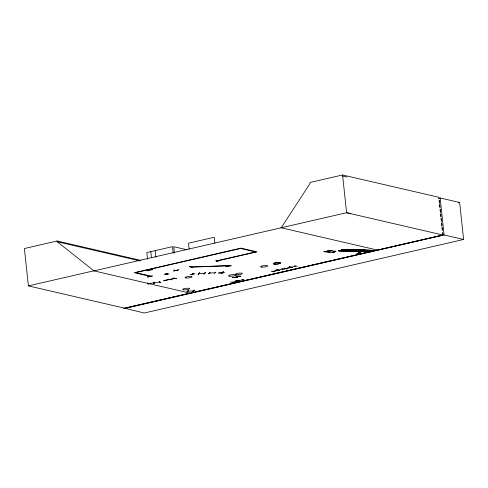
<?xml version="1.0" encoding="UTF-8"?>
<svg xmlns="http://www.w3.org/2000/svg" width="488" height="488" viewBox="0 0 488 488"><rect width="100%" height="100%" fill="white"/><g stroke="black" fill="none" stroke-linecap="round" stroke-linejoin="round"><path stroke-width="0.73" d="M232.581 277.55L237.564 277.605L232.593 277.507M147.583 277.019L152.457 275.97L147.62 277.074M178.596 269.876L173.758 270.95M178.73 269.858L173.758 270.98M323.788 251.692L328.308 251.954L323.959 251.57M271.194 271.157L274.201 271.828M284.046 268.193L287.103 268.912L284.077 268.15M289.61 266.832L292.641 267.564L289.408 266.893M147.821 275.97L150.78 276.641M189.533 266.57L192.528 267.339L189.326 266.661M239.639 281.161L236.686 280.466M239.413 281.295L236.656 280.509M332.462 252.467L335.646 251.18M335.835 251.18L332.255 252.503M168.22 279.179L171.331 279.776M148.523 284.077L147.315 283.119L147.626 283.089M154.489 283.29L154.19 283.302M193.394 273.469C189.051 277.611 195.645 270.797 192.144 274.781M186.904 291.812C191.204 288.518 185.611 292.111 187.215 291.806L188.435 290.5M199.317 273.054L199.629 273.048L198.329 274.323C201.873 270.084 195.304 277.196 199.543 273.012M208.748 273.762L208.699 273.689M209.993 272.444L208.693 273.713M218.618 272.999L224.187 272.633M338.526 250.887L347.243 251.106M339.416 250.435L348.231 250.704L339.435 250.429M342.094 249.338L350.909 249.6L342.259 249.356M347.279 251.009L347.157 251.357L359.991 251.643M348.615 250.747L361.724 251.046L348.408 250.82L361.419 251.167M349.756 249.99L341.179 249.789M350.353 250.021L350.036 250.167M351.329 249.63L364.402 249.941L351.299 249.642L364.091 250.082M348.42 250.832L361.382 251.198M361.443 251.515L369.959 251.82M362.047 251.363L370.904 251.515M364.121 250.411L363.871 250.606L372.429 250.801M364.768 250.149L373.302 250.442M372.57 250.82L364.146 250.399M221.369 272.81L222.321 272.579M228.524 265.997L228.225 266.033M281.21 227.774L309.984 183.579L309.874 182.5L342.564 174.972L438.822 197.274L438.986 198.787M338.654 250.844L347.365 251.064M341.264 249.673L362.615 250.692M342.18 249.392L350.909 249.6M347.163 251.143L338.501 250.887M349.914 250.015L341.319 249.734M164.834 274.238L166.92 273.689L168.323 273.975L166.243 274.531L164.834 274.238L166.243 274.531M204.149 274.012L205.216 272.713L203.844 274.024L205.436 272.707M208.443 273.78L210.047 272.487M193.01 291.458L194.328 290.189L192.73 291.513L194.059 290.159L193.034 291.495M214.293 273.39L215.867 272.176L215.562 272.194M225.657 266.082L231.233 265.771L225.724 266.07M218.624 273.03L224.126 272.731M228.177 266.131L228.5 266.009M221.631 272.78L222.321 272.524M223.309 271.871L221.68 273.195L223.315 271.901L223.01 271.92M223.284 271.865L221.985 273.176M326.075 251.79L329.748 250.521M329.9 250.551L326.222 251.802M276.757 269.791L279.789 270.523L276.806 269.834M148.084 283.601L153.702 282.875M238.248 276.245L235.057 277.532L235.551 277.416M237.741 276.354L238.065 276.238M166.066 280.191L165.572 280.179L165.889 280.246M277.605 270.444L272.841 271.535M278.245 270.157L283.168 269.089M278.8 270.096L278.428 270.175M285.553 268.546L290.482 267.473M295.618 266.228C297.015 265.71 290.232 267.503 291.501 267.101M235.905 276.104L240.712 276.202M149.291 276.342L149.7 276.245M175.198 270.437L174.558 270.529L175.046 270.407M190.997 266.973L191.406 266.875M135.188 272.481L151.091 276.171L150.158 276.385L134.249 272.7L240.974 248.13L257.011 251.845L216.263 261.153L216.904 261.068M232.05 282.271L236.997 281.204M236.57 281.301L236.759 281.192M238.15 280.862L243.097 279.795M169.885 279.471L174.765 278.38M334.646 251.924L334.304 251.857M360.626 252.406L357.009 253.711L360.382 252.424M331.98 250.686L327.668 250.368L332.188 250.619M214.927 272.804L209.547 273.085M272.792 271.487L277.526 270.401M285.614 268.534L290.458 267.485M191.552 266.906L191.101 267.003M216.818 261.086L216.3 260.952L255.492 251.924L255.444 251.466M193.279 290.903L187.911 291.196M140.764 260.391L57.096 241.005L24.4 248.532L28.395 285.895L124.653 308.196L377.242 250.027M28.395 285.895L93.824 270.822M438.651 198.317L440.133 197.976L459.647 202.496L463.6 239.474L144.204 313.028L124.653 308.196M135.768 272.615L240.596 248.477M458.165 202.843L459.647 202.496M276.354 270.004L279.325 270.669M289.207 267.046L292.178 267.711M294.478 265.765L297.521 266.399M282.991 269.071L282.662 269.205M284.608 269.413L281.661 268.662M191.009 293.02L376.724 250.252M280.984 227.725L377.468 250.082L442.86 235.021L442.616 232.758M124.684 308.501L444.08 234.948L463.6 239.474M147.87 276.013L150.572 276.726M215.647 260.641L218.392 261.342M176.583 270.565L176.455 270.456M176.894 270.706L173.734 270.017M168.421 279.673L163.742 280.783M190.052 274.744L194.889 273.652M241.81 279.331L244.555 280.069M230.629 281.942L233.313 282.704M232.27 282.284L232.538 282.168M238.687 281.472L235.466 280.838L238.455 281.478M123.421 308.44L190.039 293.135M377.468 250.082L442.933 235.039M176.528 278.678L173.374 278.038L176.253 278.752M174.637 278.398L169.983 279.502M334.573 251.924L334.14 251.906M153.604 282.277L153.214 282.326L154.238 283.375L153.293 282.277M154.159 283.382L154.55 283.333L153.561 282.204L154.464 283.327M159.521 282.027L154.214 282.814M192.15 274.079L192.168 274.183M168.329 274.024L166.92 273.689M205.143 272.755L205.448 272.737M198.951 273.707L204.509 273.359M194.029 290.238L194.334 290.22M193.169 273.518L193.474 273.506M193.346 274.079L192.894 274.164M235.777 276.123L240.718 276.232M364.365 249.972L351.403 249.6M373.588 250.399L364.993 250.051M364.865 250.191L373.509 250.356M350.323 250.033L363.005 250.399M363.993 250.545L372.454 250.789M350.018 250.161L362.92 250.564M369.941 251.363L370.91 251.503L362.316 251.155M339.489 250.49L348.096 250.759M362.029 251.351L370.569 251.655M361.523 251.564L369.977 251.808M347.645 251.137L360.327 251.503M361.315 251.649L369.922 251.918M347.34 251.265L360.211 251.68M358.18 253.065L358.759 253.04M342.68 176.052L346.913 177.01M350.829 213.677L346.596 212.719L94.007 270.889L57.169 241.7L57.096 241.005M442.86 235.021L346.596 212.719L342.564 174.972M240.017 248.343L256.072 252.058M186.758 249.734L173.746 246.714L174.381 252.631M57.169 241.7L140.099 260.915M93.781 270.834L190.265 293.19M168.58 279.679L163.62 280.746M159.271 281.46L160.18 282.509M360.418 252.375L357.07 253.675M147.339 283.095L148.279 284.15M440.133 197.976L444.08 234.948M439.255 200.617L439.42 202.117M439.657 204.362L439.895 206.607M440.219 209.596L440.457 211.841M440.695 214.086L440.938 216.33M441.176 218.575L441.414 220.82M441.658 223.065L441.896 225.31M442.134 227.554L442.378 229.799M442.695 232.794L442.854 234.289M439.145 200.294L439.468 203.313M439.633 204.826L439.95 207.845M440.115 209.352L440.438 212.371M440.597 213.884L440.92 216.904M441.085 218.411L441.408 221.43M441.567 222.943L441.89 225.962M442.049 227.469L442.372 230.489M214.842 243.189L214.208 237.272L188.508 243.189L189.143 249.106M173.216 253.296L172.508 246.641L146.803 252.558L147.516 259.213M155.196 250.631L155.904 257.286M157.343 300.669L157.38 300.974M150.78 251.643L151.408 257.56M165.621 274.116L167.561 273.939L165.621 274.116M192.723 266.869L192.37 267.125L228.524 265.698L192.723 266.869M146.327 270.382L145.961 270.468L147.559 270.462L147.559 270.828L149.542 270.37L147.968 270.376L147.968 270.004L146.327 270.382M149.456 269.663L149.09 269.748L150.688 269.742L150.688 270.108L152.665 269.651L151.097 269.657L151.091 269.284L149.456 269.663M159.503 281.466L159.198 281.509L160.448 282.528L159.503 281.466M274.531 264.112A3.556 0.726 -6.1 0 0 280.393 263.148A3.556 0.726 -6.1 0 0 275.933 262.733A3.556 0.726 -6.1 0 0 274.531 264.112A3.556 0.726 -6.1 0 0 280.393 263.16A3.556 0.726 -6.1 0 0 275.933 262.745A3.556 0.726 -6.1 0 0 274.531 264.124M261.739 267.107A3.556 0.726 -6.1 0 0 267.607 266.143A3.556 0.726 -6.1 0 0 263.142 265.728A3.556 0.726 -6.1 0 0 261.739 267.107M329.571 252.625A3.556 0.726 -6.1 0 0 335.171 251.54A3.556 0.726 -6.1 0 0 330.23 251.296A3.556 0.726 -6.1 0 0 329.571 252.625M236.448 274.683A3.556 0.726 -6.1 0 0 242.31 273.719A3.556 0.726 -6.1 0 0 237.851 273.304A3.556 0.726 -6.1 0 0 236.448 274.683M186.129 277.965A3.556 0.726 -6.1 0 0 191.991 277.001A3.556 0.726 -6.1 0 0 187.532 276.592A3.556 0.726 -6.1 0 0 186.129 277.965M229.75 276.202A3.556 0.726 -6.1 0 0 235.619 275.238A3.556 0.726 -6.1 0 0 231.153 274.829A3.556 0.726 -6.1 0 0 229.75 276.202M183.732 289.817A3.556 0.726 -6.1 0 0 189.594 288.853A3.556 0.726 -6.1 0 0 185.135 288.445A3.556 0.726 -6.1 0 0 183.732 289.817"/></g></svg>
